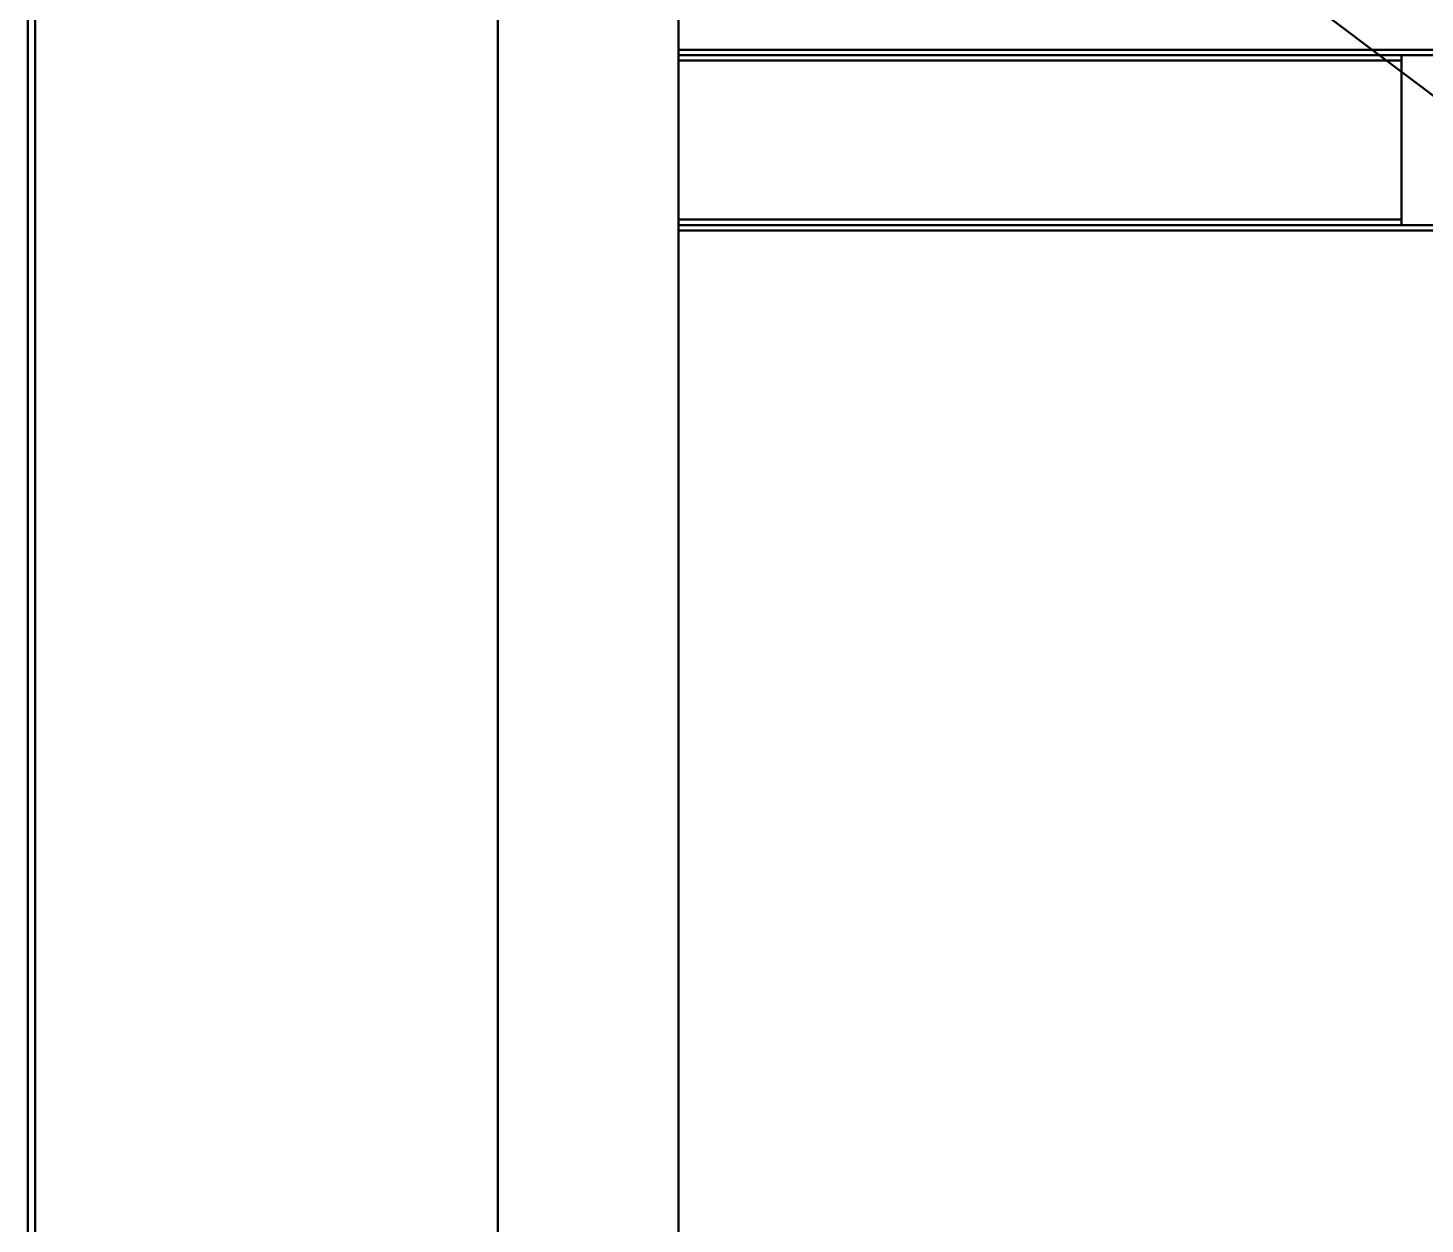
# Model space of a CAD drawing. Header units: millimetres. Extents: x -1905 to 795, y -245 to 965.
# Drawn here: x -1904.5 to -1518, y 359.9 to 691 of the extents above; entities that cross this region are included whole.
import ezdxf

# ---------------------------------------------------------------- set-up
doc = ezdxf.new("R2010")
doc.units = ezdxf.units.MM
doc.layers.add('I-FURN', color=7, linetype='Continuous', lineweight=40)

msp = doc.modelspace()

# ---------------------------------------------------------------- meshes
at = {"layer": 'I-FURN', "color": 252, "true_color": 0xa39689}
mesh = msp.add_polyface(dxfattribs=at)
corners = [(-554.52, -245.09, 725), (-554.52, -243.09, 725), (-1902.52, -243.09, 725), (-1902.52, 962.91, 725), (-554.52, 962.91, 725), (-554.52, 964.91, 725), (-1904.52, 964.91, 725), (-1904.52, -245.09, 725)]
mesh.append_faces([[corners[k] for k in face] for face in [(7, 2, 3, 6)]], dxfattribs={"vtx0": -1, "vtx2": -1, "color": 252})
mesh.append_faces([[corners[k] for k in face] for face in [(0, 1, 2, 7)]], dxfattribs={"vtx2": -1, "color": 252})
mesh.append_faces([[corners[k] for k in face] for face in [(3, 4, 5, 6)]], dxfattribs={"vtx3": -1, "color": 252})
mesh = msp.add_polyface(dxfattribs=at)
corners = [(-554.52, -245.09, 700), (-1904.52, -245.09, 700), (-1904.52, 964.91, 700), (-554.52, 964.91, 700), (-554.52, 962.91, 700), (-1902.52, 962.91, 700), (-1902.52, -243.09, 700), (-554.52, -243.09, 700)]
mesh.append_faces([[corners[k] for k in face] for face in [(2, 5, 6, 1)]], dxfattribs={"vtx0": -1, "vtx2": -1, "color": 252})
mesh.append_faces([[corners[k] for k in face] for face in [(3, 4, 5, 2)]], dxfattribs={"vtx2": -1, "color": 252})
mesh.append_faces([[corners[k] for k in face] for face in [(6, 7, 0, 1)]], dxfattribs={"vtx3": -1, "color": 252})
mesh = msp.add_polyface(dxfattribs=at)
corners = [(-1904.52, -245.09, 725), (-1904.52, 964.91, 725), (-1904.52, 964.91, 700), (-1904.52, -245.09, 700)]
mesh.append_faces([[corners[k] for k in face] for face in [(0, 1, 2, 3)]], dxfattribs={"color": 252})
mesh = msp.add_polyface(dxfattribs=at)
corners = [(-1902.52, 962.91, 725), (-1902.52, -243.09, 725), (-554.52, -243.09, 725), (-554.52, 962.91, 725), (-1191.35, 428.44, 725), (-906.26, 428.44, 725), (-906.26, 292.33, 725), (-1191.35, 292.33, 725)]
mesh.append_faces([[corners[k] for k in face] for face in [(3, 5, 6, 2), (7, 1, 2, 6)]], dxfattribs={"vtx0": -1, "vtx2": -1, "color": 252})
mesh.append_faces([[corners[k] for k in face] for face in [(3, 0, 4, 5), (7, 4, 0, 1)]], dxfattribs={"vtx1": -1, "vtx3": -1, "color": 252})
mesh = msp.add_polyface(dxfattribs=at)
corners = [(-1902.52, 962.91, 700), (-554.52, 962.91, 700), (-554.52, -243.09, 700), (-1902.52, -243.09, 700), (-1191.35, 428.44, 700), (-1191.35, 292.33, 700), (-906.26, 292.33, 700), (-906.26, 428.44, 700)]
mesh.append_faces([[corners[k] for k in face] for face in [(5, 3, 0, 4), (4, 0, 1, 7)]], dxfattribs={"vtx0": -1, "vtx2": -1, "color": 252})
mesh.append_faces([[corners[k] for k in face] for face in [(2, 3, 5, 6), (1, 2, 6, 7)]], dxfattribs={"vtx1": -1, "vtx3": -1, "color": 252})
mesh = msp.add_polyface(dxfattribs=at)
corners = [(-1902.52, -243.09, 725), (-1902.52, 962.91, 725), (-1902.52, 962.91, 700), (-1902.52, -243.09, 700)]
mesh.append_faces([[corners[k] for k in face] for face in [(0, 1, 2, 3)]], dxfattribs={"color": 252})
mesh = msp.add_polyface(dxfattribs=at)
corners = [(-1902.52, 962.91, 725), (-1902.52, -243.09, 725), (-1902.52, -243.09, 700), (-1902.52, 962.91, 700)]
mesh.append_faces([[corners[k] for k in face] for face in [(0, 1, 2, 3)]], dxfattribs={"color": 252})
at = {"layer": 'I-FURN', "color": 250, "true_color": 0x141414}
mesh = msp.add_polyface(dxfattribs=at)
corners = [(-1774.52, 859.91, 20.54), (-1774.52, 834.91, 20.54), (-1774.52, 834.91, 650), (-1774.52, -115.09, 650), (-1774.52, -115.09, 20.54), (-1774.52, -140.09, 20.54), (-1774.52, -140.09, 700), (-1774.52, 859.91, 700)]
mesh.append_faces([[corners[k] for k in face] for face in [(2, 7, 0, 1)]], dxfattribs={"vtx0": -1, "color": 250})
mesh.append_faces([[corners[k] for k in face] for face in [(7, 2, 3, 6)]], dxfattribs={"vtx0": -1, "vtx2": -1, "color": 250})
mesh.append_faces([[corners[k] for k in face] for face in [(5, 6, 3, 4)]], dxfattribs={"vtx1": -1, "color": 250})
mesh = msp.add_polyface(dxfattribs=at)
corners = [(-1724.52, -140.09, 700), (-1724.52, 859.91, 700), (-1774.52, 859.91, 700), (-1774.52, -140.09, 700)]
mesh.append_faces([[corners[k] for k in face] for face in [(3, 0, 1, 2)]], dxfattribs={"color": 250})
mesh = msp.add_polyface(dxfattribs=at)
corners = [(-1724.52, 859.91, 20.54), (-1724.52, 859.91, 700), (-1724.52, -140.09, 700), (-1724.52, -140.09, 20.54), (-1724.52, -115.09, 20.54), (-1724.52, -115.09, 650), (-1724.52, 834.91, 650), (-1724.52, 834.91, 20.54)]
mesh.append_faces([[corners[k] for k in face] for face in [(5, 6, 1, 2)]], dxfattribs={"vtx1": -1, "vtx3": -1, "color": 250})
mesh.append_faces([[corners[k] for k in face] for face in [(3, 4, 5, 2)]], dxfattribs={"vtx2": -1, "color": 250})
mesh.append_faces([[corners[k] for k in face] for face in [(6, 7, 0, 1)]], dxfattribs={"vtx3": -1, "color": 250})
mesh = msp.add_polyface(dxfattribs=at)
corners = [(-1724.52, 834.91, 650), (-1724.52, -115.09, 650), (-1774.52, -115.09, 650), (-1774.52, 834.91, 650)]
mesh.append_faces([[corners[k] for k in face] for face in [(0, 1, 2, 3)]], dxfattribs={"color": 250})
mesh = msp.add_polyface(dxfattribs=at)
corners = [(-1724.52, 634.91, 700), (-1724.52, 684.91, 700), (-1724.52, 684.91, 650), (-1724.52, 634.91, 650), (-1724.52, 636.41, 698.5), (-1724.52, 636.41, 651.5), (-1724.52, 683.41, 651.5), (-1724.52, 683.41, 698.5)]
mesh.append_faces([[corners[k] for k in face] for face in [(0, 4, 5, 3), (3, 5, 6, 2)]], dxfattribs={"vtx0": -1, "vtx2": -1, "color": 250})
mesh.append_faces([[corners[k] for k in face] for face in [(7, 4, 0, 1), (6, 7, 1, 2)]], dxfattribs={"vtx1": -1, "vtx3": -1, "color": 250})
mesh = msp.add_polyface(dxfattribs=at)
corners = [(-1724.52, 684.91, 700), (-1724.52, 634.91, 700), (615.48, 634.91, 700), (615.48, 684.91, 700)]
mesh.append_faces([[corners[k] for k in face] for face in [(0, 1, 2, 3)]], dxfattribs={"color": 250})
mesh = msp.add_polyface(dxfattribs=at)
corners = [(-1724.52, 684.91, 650), (-1724.52, 684.91, 700), (615.48, 684.91, 700), (615.48, 684.91, 650)]
mesh.append_faces([[corners[k] for k in face] for face in [(3, 0, 1, 2)]], dxfattribs={"color": 250})
mesh = msp.add_polyface(dxfattribs=at)
corners = [(-1724.52, 634.91, 650), (-1724.52, 684.91, 650), (615.48, 684.91, 650), (615.48, 634.91, 650)]
mesh.append_faces([[corners[k] for k in face] for face in [(0, 1, 2, 3)]], dxfattribs={"color": 250})
mesh = msp.add_polyface(dxfattribs=at)
corners = [(-1724.52, 683.41, 651.5), (-1724.52, 636.41, 651.5), (615.48, 636.41, 651.5), (615.48, 683.41, 651.5)]
mesh.append_faces([[corners[k] for k in face] for face in [(3, 0, 1, 2)]], dxfattribs={"color": 250})
mesh = msp.add_polyface(dxfattribs=at)
corners = [(-1724.52, 683.41, 698.5), (-1724.52, 683.41, 651.5), (615.48, 683.41, 651.5), (615.48, 683.41, 698.5)]
mesh.append_faces([[corners[k] for k in face] for face in [(3, 0, 1, 2)]], dxfattribs={"color": 250})
mesh = msp.add_polyface(dxfattribs=at)
corners = [(-1724.52, 636.41, 698.5), (-1724.52, 683.41, 698.5), (615.48, 683.41, 698.5), (615.48, 636.41, 698.5)]
mesh.append_faces([[corners[k] for k in face] for face in [(3, 0, 1, 2)]], dxfattribs={"color": 250})
mesh = msp.add_polyface(dxfattribs=at)
corners = [(-1724.52, 636.41, 651.5), (-1724.52, 636.41, 698.5), (-1724.52, 683.41, 698.5), (-1724.52, 683.41, 651.5), (-1724.52, 681.91, 651.5), (-1724.52, 681.91, 697), (-1724.52, 637.91, 697), (-1724.52, 637.91, 651.5)]
mesh.append_faces([[corners[k] for k in face] for face in [(2, 5, 6, 1)]], dxfattribs={"vtx0": -1, "vtx2": -1, "color": 250})
mesh.append_faces([[corners[k] for k in face] for face in [(3, 4, 5, 2)]], dxfattribs={"vtx2": -1, "color": 250})
mesh.append_faces([[corners[k] for k in face] for face in [(6, 7, 0, 1)]], dxfattribs={"vtx3": -1, "color": 250})
mesh = msp.add_polyface(dxfattribs=at)
corners = [(-1524.52, 683.41, 698.5), (-1524.52, 683.41, 651.5), (-1724.52, 683.41, 651.5), (-1724.52, 683.41, 698.5)]
mesh.append_faces([[corners[k] for k in face] for face in [(3, 0, 1, 2)]], dxfattribs={"color": 250})
mesh = msp.add_polyface(dxfattribs=at)
corners = [(-1524.52, 636.41, 698.5), (-1524.52, 683.41, 698.5), (-1724.52, 683.41, 698.5), (-1724.52, 636.41, 698.5)]
mesh.append_faces([[corners[k] for k in face] for face in [(0, 1, 2, 3)]], dxfattribs={"color": 250})
mesh = msp.add_polyface(dxfattribs=at)
corners = [(-1524.52, 683.41, 651.5), (-1524.52, 681.91, 651.5), (-1724.52, 681.91, 651.5), (-1724.52, 683.41, 651.5)]
mesh.append_faces([[corners[k] for k in face] for face in [(0, 1, 2, 3)]], dxfattribs={"color": 250})
mesh = msp.add_polyface(dxfattribs=at)
corners = [(-1524.52, 681.91, 651.5), (-1524.52, 681.91, 697), (-1724.52, 681.91, 697), (-1724.52, 681.91, 651.5)]
mesh.append_faces([[corners[k] for k in face] for face in [(3, 0, 1, 2)]], dxfattribs={"color": 250})
mesh = msp.add_polyface(dxfattribs=at)
corners = [(-1524.52, 681.91, 697), (-1524.52, 637.91, 697), (-1724.52, 637.91, 697), (-1724.52, 681.91, 697)]
mesh.append_faces([[corners[k] for k in face] for face in [(3, 0, 1, 2)]], dxfattribs={"color": 250})
mesh = msp.add_polyface(dxfattribs=at)
corners = [(-1524.52, 636.41, 651.5), (-1524.52, 637.91, 651.5), (-1524.52, 637.91, 697), (-1524.52, 681.91, 697), (-1524.52, 681.91, 651.5), (-1524.52, 683.41, 651.5), (-1524.52, 683.41, 698.5), (-1524.52, 636.41, 698.5)]
mesh.append_faces([[corners[k] for k in face] for face in [(7, 2, 3, 6)]], dxfattribs={"vtx0": -1, "vtx2": -1, "color": 250})
mesh.append_faces([[corners[k] for k in face] for face in [(0, 1, 2, 7)]], dxfattribs={"vtx2": -1, "color": 250})
mesh.append_faces([[corners[k] for k in face] for face in [(3, 4, 5, 6)]], dxfattribs={"vtx3": -1, "color": 250})
mesh = msp.add_polyface(dxfattribs=at)
corners = [(-1524.52, 637.91, 697), (-1524.52, 637.91, 651.5), (-1724.52, 637.91, 651.5), (-1724.52, 637.91, 697)]
mesh.append_faces([[corners[k] for k in face] for face in [(3, 0, 1, 2)]], dxfattribs={"color": 250})
mesh = msp.add_polyface(dxfattribs=at)
corners = [(-1524.52, 637.91, 651.5), (-1524.52, 636.41, 651.5), (-1724.52, 636.41, 651.5), (-1724.52, 637.91, 651.5)]
mesh.append_faces([[corners[k] for k in face] for face in [(0, 1, 2, 3)]], dxfattribs={"color": 250})
mesh = msp.add_polyface(dxfattribs=at)
corners = [(-1724.52, 636.41, 651.5), (-1724.52, 636.41, 698.5), (615.48, 636.41, 698.5), (615.48, 636.41, 651.5)]
mesh.append_faces([[corners[k] for k in face] for face in [(3, 0, 1, 2)]], dxfattribs={"color": 250})
mesh = msp.add_polyface(dxfattribs=at)
corners = [(-1524.52, 636.41, 651.5), (-1524.52, 636.41, 698.5), (-1724.52, 636.41, 698.5), (-1724.52, 636.41, 651.5)]
mesh.append_faces([[corners[k] for k in face] for face in [(3, 0, 1, 2)]], dxfattribs={"color": 250})
mesh = msp.add_polyface(dxfattribs=at)
corners = [(-1724.52, 634.91, 700), (-1724.52, 634.91, 650), (615.48, 634.91, 650), (615.48, 634.91, 700)]
mesh.append_faces([[corners[k] for k in face] for face in [(3, 0, 1, 2)]], dxfattribs={"color": 250})

doc.saveas('drawing.dxf')
